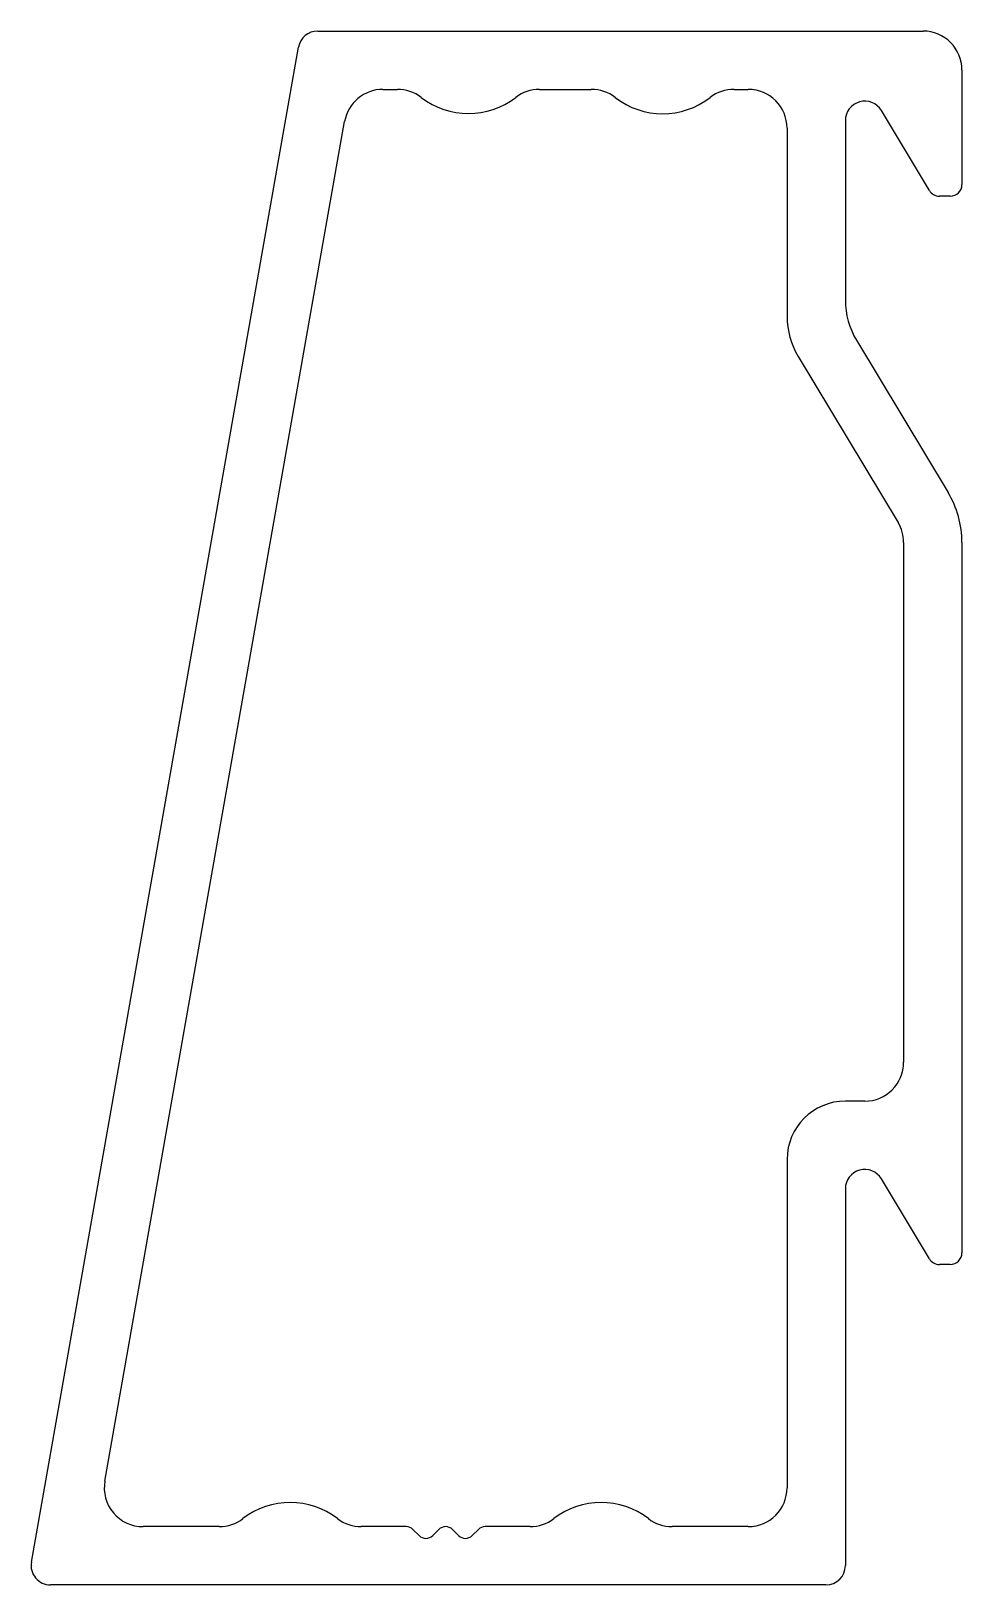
# Model space of a CAD drawing. Extents: x 3408.6 to 3432.6, y 1465.6 to 1505.6.
import ezdxf

# ---------------------------------------------------------------- set-up
doc = ezdxf.new("R2010")
doc.units = 0
doc.layers.add('MAAT', color=1, linetype='CONTINUOUS')

msp = doc.modelspace()

# ---------------------------------------------------------------- linework, layer by layer
at = {"layer": 'MAAT', "color": 0}
for p, q in [((3416.008, 1505.583), (3431.589, 1505.583)), ((3408.639, 1466.17), (3415.516, 1505.17)), ((3432.589, 1504.583), (3432.589, 1501.633)), ((3417.687, 1504.083), (3418.061, 1504.083)), ((3421.714, 1504.083), (3423.051, 1504.083)), ((3426.725, 1504.083), (3427.089, 1504.083)), ((3410.53, 1468.256), (3416.702, 1503.256)), ((3429.589, 1503.278), (3429.589, 1498.653)), ((3431.752, 1501.478), (3430.518, 1503.535)), ((3428.089, 1503.083), (3428.089, 1498.237)), ((3432.289, 1501.333), (3432.009, 1501.333)), ((3429.875, 1497.622), (3432.231, 1493.704)), ((3428.375, 1497.206), (3430.946, 1492.931)), ((3431.089, 1492.416), (3431.089, 1479.037)), ((3432.589, 1492.416), (3432.589, 1474.133)), ((3430.089, 1478.037), (3429.589, 1478.037)), ((3428.089, 1476.537), (3428.089, 1468.083)), ((3431.752, 1473.978), (3430.518, 1476.035)), ((3429.589, 1475.778), (3429.589, 1466.083)), ((3432.289, 1473.833), (3432.009, 1473.833)), ((3413.476, 1467.083), (3411.515, 1467.083)), ((3418.284, 1467.083), (3417.128, 1467.083)), ((3418.616, 1466.854), (3418.461, 1467.01)), ((3419.125, 1467.01), (3418.97, 1466.854)), ((3419.634, 1466.854), (3419.479, 1467.01)), ((3420.144, 1467.01), (3419.988, 1466.854)), ((3421.476, 1467.083), (3420.32, 1467.083)), ((3427.089, 1467.083), (3425.128, 1467.083)), ((3429.089, 1465.583), (3409.132, 1465.583))]:
    msp.add_line(p, q, dxfattribs=at)
for centre, radius, start, end in [((3416.008, 1505.083), 0.5, 90, 170), ((3431.589, 1504.583), 1, 0, 90), ((3417.687, 1503.083), 1, 90, 170), ((3418.061, 1503.083), 1, 52.4981, 90), ((3421.714, 1503.083), 1, 90, 127.5019), ((3423.051, 1503.083), 1, 52.2412, 90), ((3426.725, 1503.083), 1, 90, 127.7588), ((3427.089, 1503.083), 1, 0, 90), ((3419.888, 1505.463), 2, 232.4981, 307.5019), ((3424.888, 1505.455), 2, 232.2412, 307.7588), ((3430.089, 1503.278), 0.5, 30.9638, 180), ((3432.289, 1501.633), 0.3, 270, 360), ((3432.009, 1501.633), 0.3, 210.9638, 270), ((3431.589, 1498.653), 2, 180, 211.0239), ((3430.089, 1498.237), 2, 180, 211.0239), ((3430.089, 1492.416), 2.5, 0, 31.0239), ((3430.089, 1492.416), 1, 0, 31.0239), ((3430.089, 1479.037), 1, 270, 0), ((3429.589, 1476.537), 1.5, 90, 180), ((3430.089, 1475.778), 0.5, 30.9638, 180), ((3432.289, 1474.133), 0.3, 270, 0), ((3432.009, 1474.133), 0.3, 210.9638, 270), ((3411.515, 1468.083), 1, 170, 270), ((3427.089, 1468.083), 1, 270, 0), ((3415.302, 1465.703), 2, 52.4981, 127.5019), ((3423.302, 1465.703), 2, 52.4981, 127.5019), ((3413.476, 1468.083), 1, 270, 307.5019), ((3417.128, 1468.083), 1, 232.4981, 270), ((3421.476, 1468.083), 1, 270, 307.5019), ((3425.128, 1468.083), 1, 232.4981, 270), ((3418.284, 1466.833), 0.25, 45, 90), ((3418.793, 1467.031), 0.25, 225, 315), ((3419.302, 1466.833), 0.25, 45, 135), ((3419.811, 1467.031), 0.25, 225, 315), ((3420.32, 1466.833), 0.25, 90, 135), ((3409.132, 1466.083), 0.5, 170, 270), ((3429.089, 1466.083), 0.5, 270, 0)]:
    msp.add_arc(centre, radius, start, end, dxfattribs=at)

doc.saveas('drawing.dxf')
